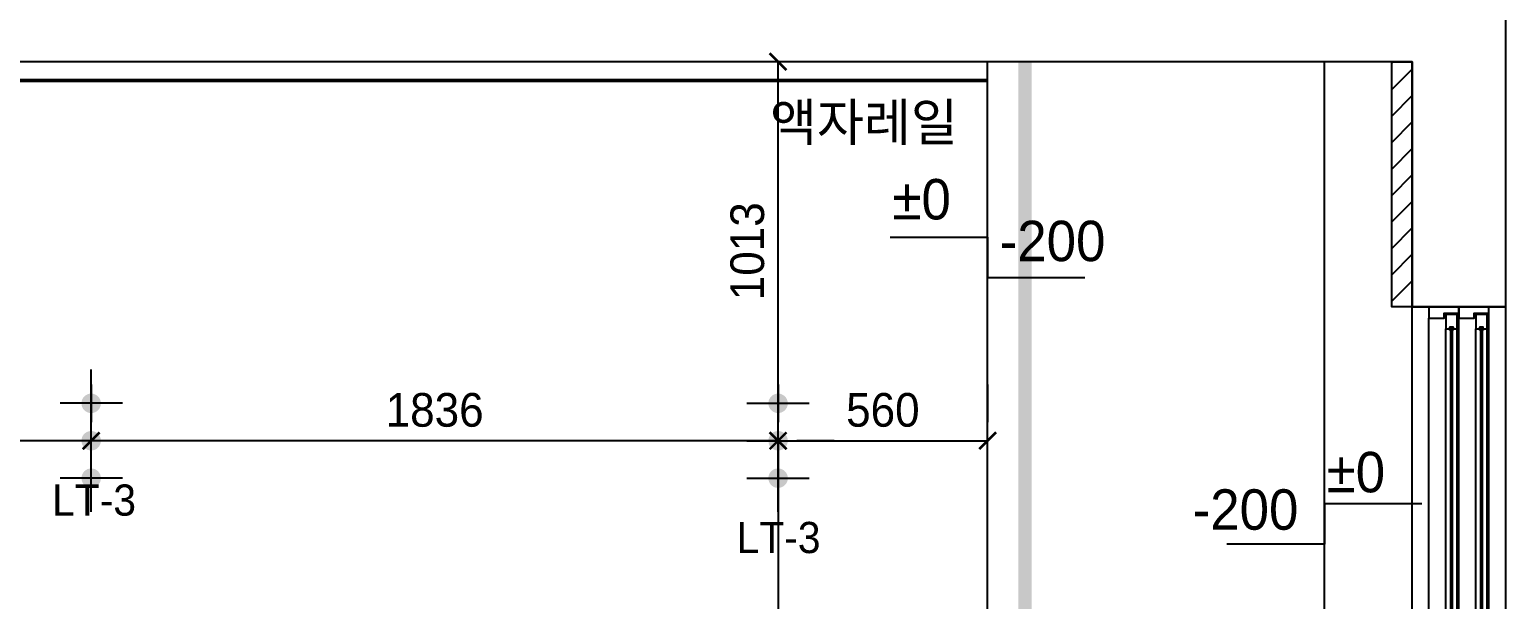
# Model space of a CAD drawing. Header units: millimetres. Extents: x 261942 to 379971, y 117646 to 213875.
# Drawn here: x 327331 to 331276, y 165766 to 167289 of the extents above; entities that cross this region are included whole.
import ezdxf
from ezdxf.enums import TextEntityAlignment as Align

# ---------------------------------------------------------------- set-up
doc = ezdxf.new("R2010")
doc.units = ezdxf.units.MM
doc.header["$LTSCALE"] = 100
doc.header["$PDMODE"] = 3
doc.linetypes.add('HID', pattern=[2.3, 1.5, -0.8])
doc.linetypes.add('HIDDEN', pattern=[9.525, 6.35, -3.175])
doc.layers.get('DEFPOINTS').update_dxf_attribs({"color": 248})
for name, color, linetype in [('02-WAL', 2, 'Continuous'), ('03-WAL NEW', 3, 'Continuous'), ('04-WIN', 4, 'Continuous'), ('06-LIGHT', 4, 'Continuous'), ('FIN', 2, 'Continuous'), ('설비', 7, 'Continuous')]:
    doc.layers.add(name, color=color, linetype=linetype)
doc.styles.add('YOURNAME', font='HY울릉도M.TTF')
doc.styles.add('코레일둥고', font='Korail_Round_Gothic_Medium.ttf')
doc.dimstyles.new('YOURNAME-50', dxfattribs={"dimscale": 50, "dimtxt": 1.8, "dimasz": 0.9, "dimexe": 1, "dimexo": 3, "dimgap": 0.7, "dimtad": 1, "dimdec": 0, "dimzin": 0, "dimdsep": 46, "dimtxsty": 'YOURNAME', "dimblk": 'ARCHTICK', "dimcen": 0, "dimclrd": 1, "dimclre": 1, "dimclrt": 7, "dimadec": 0, "dimazin": 0, "dimtfac": 1, "dimtdec": 0, "dimtix": 1, "dimtmove": 2, "dimatfit": 3, "dimldrblk": 'ARCHTICK', "dimfxl": 0, "dimtolj": 1, "dimtzin": 0, "dimarcsym": 0})

# ---------------------------------------------------------------- blocks, each defined once
blk = doc.blocks.new('FLOORPLAN')
at = {"layer": '02-WAL'}
blk.add_lwpolyline([(179021.4, 63818.5), (184085.9, 63818.5), (184085.9, 62996.5), (183836.9, 62996.5), (183836.9, 63651.5), (179021.4, 63651.5), (179021.4, 63818.5)], dxfattribs=at)
at = {"layer": '04-WIN'}
for p, q in [((183881.4, 60143.9), (183881.4, 62966.5)), ((183961.4, 60156.5), (183961.4, 62979)), ((183961.4, 60143.9), (183961.4, 62966.5)), ((184041.4, 60156.5), (184041.4, 62979)), ((183926.7, 61044), (183926.7, 62937.8)), ((183956.7, 61044), (183956.7, 62937.8)), ((184006.7, 61044), (184006.7, 62937.8)), ((184036.7, 61044), (184036.7, 62937.8))]:
    blk.add_line(p, q, dxfattribs=at)
for points in [[(183836.9, 62996.5), (184085.9, 62996.5), (184085.9, 60126.5), (183836.9, 60126.5)], [(183946.7, 62937.8), (183956.7, 62937.8), (183956.7, 62975.8), (183926.7, 62975.8), (183926.7, 62937.8), (183936.7, 62937.8), (183938.5, 62943.3), (183945, 62943.3)], [(184026.7, 62937.8), (184036.7, 62937.8), (184036.7, 62975.8), (184006.7, 62975.8), (184006.7, 62937.8), (184016.7, 62937.8), (184018.5, 62943.3), (184025, 62943.3)], [(183943.7, 62941.3), (183943.7, 61040.5), (183939.7, 61040.5), (183939.7, 62941.3)], [(184023.7, 62941.3), (184023.7, 61040.5), (184019.7, 61040.5), (184019.7, 62941.3)]]:
    blk.add_lwpolyline(points, close=True, dxfattribs=at)
for points in [[(183890.4, 62996.5), (183881.4, 62996.5), (183881.4, 62966.5), (183922.4, 62966.5), (183922.4, 62979), (183961.4, 62979), (183961.4, 62996.5), (183952.4, 62996.5)], [(183970.4, 62996.5), (183961.4, 62996.5), (183961.4, 62966.5), (184002.4, 62966.5), (184002.4, 62979), (184041.4, 62979), (184041.4, 62996.5), (184032.4, 62996.5)], [(183935.9, 62937.8), (183937.3, 62935), (183938.3, 62934.5), (183939.7, 62934)], [(183947.5, 62937.8), (183946.1, 62935), (183945.2, 62934.5), (183943.7, 62934)], [(184015.9, 62937.8), (184017.3, 62935), (184018.3, 62934.5), (184019.7, 62934)], [(184027.5, 62937.8), (184026.1, 62935), (184025.2, 62934.5), (184023.7, 62934)]]:
    blk.add_lwpolyline(points, dxfattribs=at)
blk = doc.blocks.new('33')
h = blk.add_hatch(color=256)
h.dxf.hatch_style = 1
edge = h.paths.add_edge_path()
edge.add_arc((329037.1, 164103.9), 26, 0, 360, ccw=False)
h = blk.add_hatch(color=256)
h.dxf.hatch_style = 1
edge = h.paths.add_edge_path()
edge.add_arc((329137.1, 164103.9), 26, 0, 360, ccw=False)
h = blk.add_hatch(color=256)
h.dxf.hatch_style = 1
edge = h.paths.add_edge_path()
edge.add_arc((329237.1, 164103.9), 26, 0, 360, ccw=False)
at = {"color": 1, "linetype": 'Continuous'}
for p, q in [((329037.1, 164187.2), (329037.1, 164020.6)), ((329137.1, 164187.2), (329137.1, 164020.6)), ((329237.1, 164187.2), (329237.1, 164020.6)), ((329327.1, 164103.9), (328947.1, 164103.9))]:
    blk.add_line(p, q, dxfattribs=at)
blk = doc.blocks.new('_ArchTick')
at = {"color": 0, "linetype": 'ByBlock', "const_width": 0.15}
blk.add_lwpolyline([(-0.5, -0.5), (0.5, 0.5)], dxfattribs=at)
blk = doc.blocks.new('*D297')
at = {"layer": '06-LIGHT', "color": 1, "lineweight": -2}
for p, q in [((329331.7, 166189.9), (329331.7, 167202.9)), ((329481.7, 167202.9), (329381.7, 167202.9)), ((329481.7, 166189.9), (329381.7, 166189.9))]:
    blk.add_line(p, q, dxfattribs=at)
at = {"layer": 'DEFPOINTS', "color": 0}
for p in [(329331.7, 167202.9), (329331.7, 167202.9), (329331.7, 166189.9)]:
    blk.add_point(p, dxfattribs=at)
at = {"layer": '06-LIGHT', "color": 1, "lineweight": -2, "xscale": 45, "yscale": 45, "zscale": 45}
for p, rotation in [((329331.7, 167202.9), 90), ((329331.7, 166189.9), 270)]:
    blk.add_blockref('_ArchTick', p, dxfattribs=dict(at, rotation=rotation))
at = {"layer": '06-LIGHT', "color": 7, "insert": (329249.9, 166696.4), "char_height": 90, "attachment_point": 5, "rotation": 90, "style": 'YOURNAME'}
blk.add_mtext('\\A1;1013', dxfattribs=at)
blk = doc.blocks.new('*D298')
at = {"layer": '06-LIGHT', "color": 1, "lineweight": -2}
for p, q in [((329891.7, 166339.9), (329891.7, 166239.9)), ((329331.7, 166189.9), (329891.7, 166189.9)), ((329331.7, 166039.9), (329331.7, 166139.9))]:
    blk.add_line(p, q, dxfattribs=at)
at = {"layer": 'DEFPOINTS', "color": 0}
for p in [(329331.7, 166189.9), (329891.7, 166189.9), (329891.7, 166189.9)]:
    blk.add_point(p, dxfattribs=at)
at = {"layer": '06-LIGHT', "color": 1, "lineweight": -2, "xscale": 45, "yscale": 45, "zscale": 45, "rotation": 180}
blk.add_blockref('_ArchTick', (329331.7, 166189.9), dxfattribs=at)
at = {"layer": '06-LIGHT', "color": 1, "lineweight": -2, "xscale": 45, "yscale": 45, "zscale": 45}
blk.add_blockref('_ArchTick', (329891.7, 166189.9), dxfattribs=at)
at = {"layer": '06-LIGHT', "color": 7, "insert": (329611.7, 166271.8), "char_height": 90, "attachment_point": 5, "style": 'YOURNAME'}
blk.add_mtext('\\A1;560', dxfattribs=at)
blk = doc.blocks.new('*D299')
at = {"layer": '06-LIGHT', "color": 1, "lineweight": -2}
for p, q in [((329331.7, 166189.9), (329331.7, 164389.9)), ((329481.7, 166189.9), (329381.7, 166189.9)), ((329481.7, 164389.9), (329381.7, 164389.9))]:
    blk.add_line(p, q, dxfattribs=at)
at = {"layer": 'DEFPOINTS', "color": 0}
for p in [(329331.7, 166189.9), (329331.7, 164389.9), (329331.7, 164389.9)]:
    blk.add_point(p, dxfattribs=at)
at = {"layer": '06-LIGHT', "color": 1, "lineweight": -2, "xscale": 45, "yscale": 45, "zscale": 45}
for p, rotation in [((329331.7, 166189.9), 90), ((329331.7, 164389.9), 270)]:
    blk.add_blockref('_ArchTick', p, dxfattribs=dict(at, rotation=rotation))
at = {"layer": '06-LIGHT', "color": 7, "insert": (329249.8, 165289.9), "char_height": 90, "attachment_point": 5, "rotation": 90, "style": 'YOURNAME'}
blk.add_mtext('\\A1;1800', dxfattribs=at)
blk = doc.blocks.new('*D301')
at = {"layer": '06-LIGHT', "color": 1, "lineweight": -2}
for p, q in [((327495.9, 166339.9), (327495.9, 166239.9)), ((329331.7, 166339.9), (329331.7, 166239.9)), ((329331.7, 166189.9), (327495.9, 166189.9))]:
    blk.add_line(p, q, dxfattribs=at)
at = {"layer": 'DEFPOINTS', "color": 0}
for p in [(327495.9, 166189.9), (327495.9, 166189.9), (329331.7, 166189.9)]:
    blk.add_point(p, dxfattribs=at)
at = {"layer": '06-LIGHT', "color": 1, "lineweight": -2, "xscale": 45, "yscale": 45, "zscale": 45, "rotation": 180}
blk.add_blockref('_ArchTick', (327495.9, 166189.9), dxfattribs=at)
at = {"layer": '06-LIGHT', "color": 1, "lineweight": -2, "xscale": 45, "yscale": 45, "zscale": 45}
blk.add_blockref('_ArchTick', (329331.7, 166189.9), dxfattribs=at)
at = {"layer": '06-LIGHT', "color": 7, "insert": (328413.8, 166271.8), "char_height": 90, "attachment_point": 5, "style": 'YOURNAME'}
blk.add_mtext('\\A1;1836', dxfattribs=at)
blk = doc.blocks.new('*D302')
at = {"layer": '06-LIGHT', "color": 1, "lineweight": -2}
for p, q in [((325650.9, 166339.9), (325650.9, 166239.9)), ((327495.9, 166189.9), (325650.9, 166189.9)), ((327495.9, 166039.9), (327495.9, 166139.9))]:
    blk.add_line(p, q, dxfattribs=at)
at = {"layer": 'DEFPOINTS', "color": 0}
for p in [(325650.9, 166189.9), (325650.9, 166189.9), (327495.9, 166189.9)]:
    blk.add_point(p, dxfattribs=at)
at = {"layer": '06-LIGHT', "color": 1, "lineweight": -2, "xscale": 45, "yscale": 45, "zscale": 45, "rotation": 180}
blk.add_blockref('_ArchTick', (325650.9, 166189.9), dxfattribs=at)
at = {"layer": '06-LIGHT', "color": 1, "lineweight": -2, "xscale": 45, "yscale": 45, "zscale": 45}
blk.add_blockref('_ArchTick', (327495.9, 166189.9), dxfattribs=at)
at = {"layer": '06-LIGHT', "color": 7, "insert": (326573.4, 166271.7), "char_height": 90, "attachment_point": 5, "style": 'YOURNAME'}
blk.add_mtext('\\A1;1845', dxfattribs=at)

msp = doc.modelspace()

# ---------------------------------------------------------------- hatches: boundary and pattern name
at = {"layer": '03-WAL NEW'}
h = msp.add_hatch(dxfattribs=at)
h.set_pattern_fill('_USER', color=256, scale=50, angle=45, pattern_type=0)
h.set_pattern_definition([(45, (-9.457, -18189), (-35.355339, 35.355339), [])])
h.paths.add_polyline_path([(330971.7, 167202.9), (331026.7, 167202.9), (331026.7, 166547.9), (330971.7, 166547.9)])
h.paths.add_polyline_path([(331026.7, 163677.9), (330971.7, 163677.9), (330971.7, 163028.9), (331026.7, 163028.9)])

# ---------------------------------------------------------------- linework, layer by layer
msp.add_lwpolyline([(330971.7, 167202.9), (331026.7, 167202.9), (331026.7, 166547.9), (330971.7, 166547.9)], close=True, dxfattribs=at)
at = {"layer": '06-LIGHT', "color": 10, "linetype": 'HID', "const_width": 36}
msp.add_lwpolyline([(324757.2, 163276.9), (329981.7, 163276.9, 0.414214), (329991.7, 163286.9), (329991.7, 167202.9)], format="xyb", dxfattribs=at)
at = {"layer": '06-LIGHT'}
for points in [[(324757.2, 163376.9), (329891.7, 163376.9), (329891.7, 167202.9)], [(330791.7, 163028.9), (330791.7, 167202.9)], [(329631.4, 166734), (329891.7, 166734), (329891.7, 166626), (330151.9, 166626)], [(331051.9, 166021.2), (330791.7, 166021.2), (330791.7, 165913.2), (330531.4, 165913.2)]]:
    msp.add_lwpolyline(points, dxfattribs=at)
at = {"layer": 'FIN', "color": 140, "linetype": 'HIDDEN', "ltscale": 0.2, "const_width": 10}
msp.add_lwpolyline([(329891.7, 167152.9), (326211.1, 167152.9)], dxfattribs=at)

# ---------------------------------------------------------------- block references
msp.add_blockref('FLOORPLAN', (147189.7, 103551.4))
at = {"layer": '06-LIGHT', "rotation": 270}
msp.add_blockref('33', (163392, 495327), dxfattribs=at)
at = {"layer": '06-LIGHT', "xscale": -1, "rotation": 90}
msp.add_blockref('33', (493435.6, 495327), dxfattribs=at)

# ---------------------------------------------------------------- texts
at = {"layer": '06-LIGHT', "style": '코레일둥고'}
for s, p in [('%%P0', (329637.4, 166781.3)), ('-200', (329923.8, 166669.8)), ('%%P0', (330797.9, 166052.1)), ('-200', (330439.5, 165952.1))]:
    msp.add_text(s, height=108, dxfattribs=at).set_placement(p)
at = {"layer": 'FIN', "color": 140, "linetype": 'HIDDEN', "ltscale": 3, "style": '코레일둥고'}
msp.add_text('액자레일', height=100, dxfattribs=at).set_placement((329310.1, 167091.3), align=Align.TOP_LEFT)
at = {"layer": '설비', "color": 30, "style": '코레일둥고'}
for p in [(327391.6, 166073), (329221, 165973)]:
    msp.add_text('LT-3', height=83.33, dxfattribs=at).set_placement(p, align=Align.TOP_LEFT)

# ---------------------------------------------------------------- dimensions: what is measured, and where the dimension line sits
at = {"layer": '06-LIGHT'}
for base, p2, picture, middle in [((329331.7, 167202.9), (329331.7, 167202.9), '*D297', (329249.9, 166696.4)), ((329331.7, 164389.9), (329331.7, 164389.9), '*D299', (329249.8, 165289.9))]:
    dim = msp.add_linear_dim(base=base, p1=(329331.7, 166189.9), p2=p2, angle=90, dimstyle='YOURNAME-50', dxfattribs=at)
    dim.commit()
    dim.dimension.update_dxf_attribs({"geometry": picture, "text_midpoint": middle})
for base, p1, p2, picture, middle in [((325650.9, 166189.9), (327495.9, 166189.9), (325650.9, 166189.9), '*D302', (326573.4, 166271.7)), ((327495.9, 166189.9), (329331.7, 166189.9), (327495.9, 166189.9), '*D301', (328413.8, 166271.8)), ((329891.7, 166189.9), (329331.7, 166189.9), (329891.7, 166189.9), '*D298', (329611.7, 166271.8))]:
    dim = msp.add_linear_dim(base=base, p1=p1, p2=p2, dimstyle='YOURNAME-50', dxfattribs=at)
    dim.commit()
    dim.dimension.update_dxf_attribs({"geometry": picture, "text_midpoint": middle})

doc.saveas('drawing.dxf')
